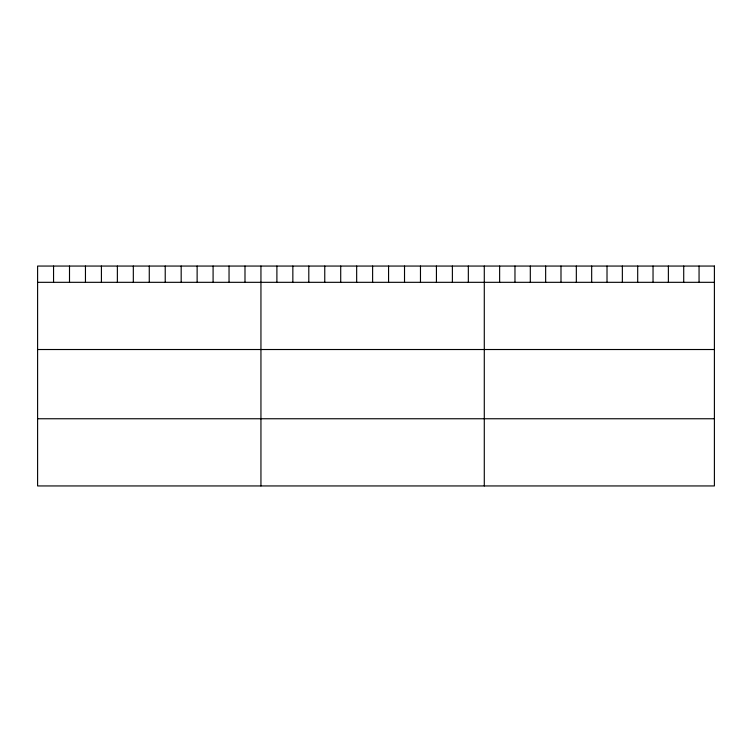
<?xml version="1.0" encoding="UTF-8"?>
<svg xmlns="http://www.w3.org/2000/svg" width="752" height="752" viewBox="0 0 752 752"><rect width="100%" height="100%" fill="white"/><g stroke="black" fill="none" stroke-linecap="round" stroke-linejoin="round"><path stroke-width="1.13" d="M37.6 282.32L714.4 282.32M37.6 349.52L714.4 349.52M37.6 418.751L714.4 418.751M699.059 266.058L699.059 282.32M683.718 266.058L683.718 282.32M668.378 266.058L668.378 282.32M653.037 266.058L653.037 282.32M637.696 266.058L637.696 282.32M622.355 266.058L622.355 282.32M607.014 266.058L607.014 282.32M591.674 266.058L591.674 282.32M576.333 266.058L576.333 282.32M560.992 266.058L560.992 282.32M545.651 266.058L545.651 282.32M530.31 266.058L530.31 282.32M514.97 266.058L514.97 282.32M499.629 266.058L499.629 282.32M484.288 266.058L484.288 485.942M468.336 266.058L468.336 282.32M452.384 266.058L452.384 282.32M436.433 266.058L436.433 282.32M420.471 266.058L420.471 282.32M404.52 266.058L404.52 282.32M388.568 266.058L388.568 282.32M372.616 266.058L372.616 282.32M356.664 266.058L356.664 282.32M340.712 266.058L340.712 282.32M324.761 266.058L324.761 282.32M308.799 266.058L308.799 282.32M292.848 266.058L292.848 282.32M276.896 266.058L276.896 282.32M260.944 266.058L260.944 485.942M244.992 266.058L244.992 282.32M229.04 266.058L229.04 282.32M213.089 266.058L213.089 282.32M197.127 266.058L197.127 282.32M181.176 266.058L181.176 282.32M165.224 266.058L165.224 282.32M149.272 266.058L149.272 282.32M133.32 266.058L133.32 282.32M117.368 266.058L117.368 282.32M101.417 266.058L101.417 282.32M85.455 266.058L85.455 282.32M69.504 266.058L69.504 282.32M53.552 266.058L53.552 282.32M714.4 266.058L37.6 266.058L37.6 485.942L714.4 485.942L714.4 266.058"/></g></svg>
